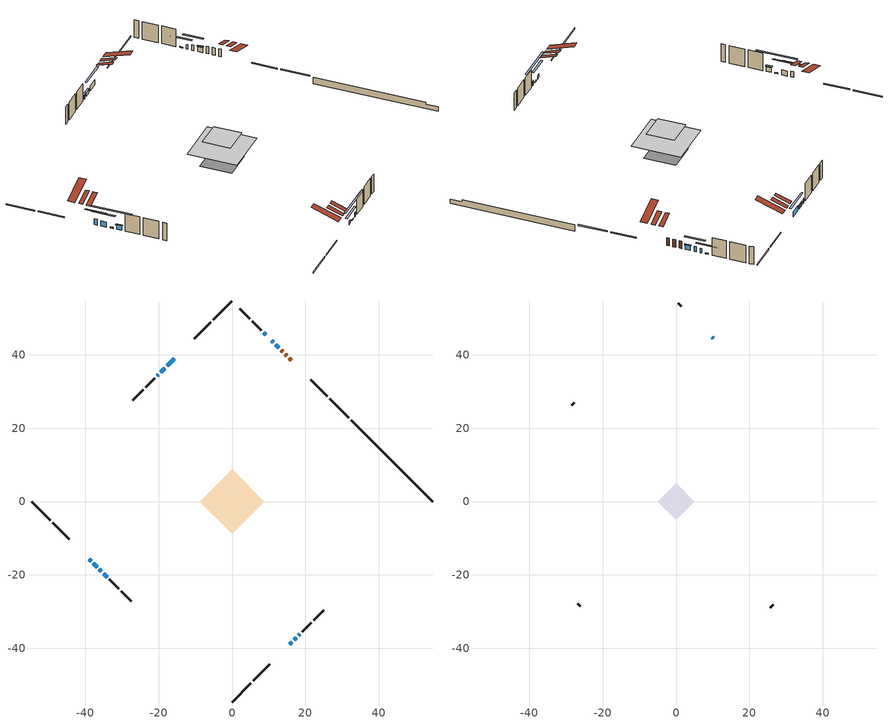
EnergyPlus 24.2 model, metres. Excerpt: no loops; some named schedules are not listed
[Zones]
conditioned space
 floor adiabatic (AdiabaticFloorConstruction): -8.84,0 0,8.84 8.84,0 0,-8.84 z2.98
 floor foundation (Slab1 construction): -5.55,0.08 -0.08,5.55 5.55,-0.08 0.08,-5.55 z-1.23
 wall outside (RimJoist1 construction): 0,-54.68 5.13,-49.56 / -54.68,0 -49.56,-5.13 / 0,54.68 -5.13,49.56 / 31.83,22.86 26.7,27.98 z0.54:0.84
 wall outside (RimJoist2 construction): 5.78,-48.9 10.33,-44.35 / -48.9,-5.78 -44.35,-10.33 / -5.78,48.9 -10.33,44.35 / 26.04,28.64 21.49,33.19 z0.54:0.84
 wall outside (AdiabaticWallConstruction 1): 16.11,38.58 15.65,39.03 / 15,39.69 14.54,40.15 / 13.88,40.8 13.42,41.26 z0.54:2.57
 wall outside (AdiabaticWallConstruction): 12.77,41.91 11.91,42.78 / -34.95,-19.74 -34.08,-20.6 z0.54:1.84; 11.25,43.43 10.82,43.87 / -15.72,38.96 -17.66,37.02 z0.54:1.99; 15.72,-38.97 16.33,-38.35 z0.54:1.46; -38.97,-15.72 -38.44,-16.24 z0.54:2.09; -37.79,-16.9 -36.8,-17.89 z0.54:1.94; 16.98,-37.7 17.53,-37.16 / -36.14,-18.54 -35.6,-19.08 / 9.23,45.45 8.69,46 z0.54:0.85; -18.32,36.37 -19.47,35.22 z0.54:1.38; -20.12,34.56 -20.4,34.28 / 18.18,-36.5 18.46,-36.23 z0.54:1.76
 wall outside (Wall1 construction): 19.11,-35.57 21.64,-33.04 / -33.43,-21.26 -30.9,-23.78 / -21.06,33.63 -23.58,31.1 / 8.03,46.65 5.51,49.18 z0.54:5.42
 wall outside (Wall2 construction): 22.3,-32.38 25.09,-29.6 / -30.24,-24.44 -27.45,-27.23 / -24.24,30.44 -27.03,27.65 / 4.85,49.84 2.06,52.62 z0.54:5.42
 wall foundation (FoundationWall1 construction): 32.48,22.2,-1.23 32.48,22.2,0.54 52.46,2.22,0.54 52.46,2.22,-0.03 54.68,0,-0.03 54.68,0,-1.23
 window (WindowConstruction): 12.77,41.92 11.91,42.78 z0.54:1.84
 window (WindowConstruction 4): 11.25,43.43 10.82,43.87 z0.54:1.99
 window (WindowConstruction 5): -15.72,38.96 -17.66,37.02 z0.54:1.99
 window (WindowConstruction 6): 15.72,-38.96 16.33,-38.35 z0.54:1.45
 window (WindowConstruction 7): -38.96,-15.72 -38.44,-16.24 z0.54:2.09
 window (WindowConstruction 8): -37.79,-16.9 -36.8,-17.89 z0.54:1.94
 window (WindowConstruction 11): 16.99,-37.7 17.53,-37.16 z0.54:0.84
 window (WindowConstruction 12): -36.14,-18.54 -35.6,-19.08 z0.54:0.84
 window (WindowConstruction 1): -18.32,36.37 -19.47,35.22 z0.54:1.38
 window (WindowConstruction 2): -34.95,-19.74 -34.08,-20.6 z0.54:1.84
 window (WindowConstruction 9): -20.12,34.56 -20.4,34.28 z0.54:1.76
 window (WindowConstruction 10): 18.18,-36.5 18.46,-36.23 z0.54:1.76
 window (WindowConstruction 3): 9.23,45.45 8.69,45.99 z0.54:0.84
 door (Door): 16.11,38.58 15.65,39.03 z0.54:2.57
 door (Door 1): 14.99,39.69 14.54,40.15 z0.54:2.57
 door (Door 2): 13.88,40.8 13.43,41.26 z0.54:2.57
 ceiling adiabatic (AdiabaticFloorConstruction): 0,-8.84 8.84,0 0,8.84 -8.84,0 z2.98
 roof outside (Roof2 construction): 13.67,-41.02,5.42 10.86,-38.21,6.74 10.12,-38.95,6.74 12.93,-41.76,5.42; -41.02,-13.67,5.42 -38.21,-10.86,6.74 -38.95,-10.12,6.74 -41.76,-12.93,5.42; -13.67,41.02,5.42 -10.86,38.21,6.74 -10.12,38.95,6.74 -12.93,41.76,5.42; 18.16,36.52,5.42 15.35,33.72,6.74 16.09,32.98,6.74 18.9,35.78,5.42
 roof outside (Roof3 construction): 15.06,-39.62,5.42 12.26,-36.81,6.74 11.52,-37.55,6.74 14.32,-40.36,5.42; -39.62,-15.06,5.42 -36.81,-12.26,6.74 -37.55,-11.52,6.74 -40.36,-14.32,5.42; -15.06,39.62,5.42 -12.26,36.81,6.74 -11.52,37.55,6.74 -14.32,40.36,5.42; 16.76,37.92,5.42 13.96,35.11,6.74 14.7,34.37,6.74 17.5,37.18,5.42
attic - vented
 floor to conditioned space (Floor1 construction Reversed): -4.98,0 0,4.98 4.98,0 0,-4.98 z5.42
 wall outside (AdiabaticWallConstruction): 10.16,44.52 9.88,44.8 z0.54:1.76
 wall outside (Wall3 construction): 25.74,-28.94 26.49,-28.19 / -26.8,-27.89 -26.05,-28.63 / -27.69,27 -28.43,26.25 / 1.4,53.28 0.66,54.03 z0.54:5.42
 window (WindowConstruction 13): 10.16,44.52 9.89,44.8 z0.54:1.76
 roof outside (Roof1 construction): 12.27,-42.41,5.42 7.41,-37.56,7.71 6.13,-38.84,7.71 10.99,-43.69,5.42; -42.41,-12.27,5.42 -37.56,-7.41,7.71 -38.84,-6.13,7.71 -43.69,-10.99,5.42; -12.27,42.41,5.42 -7.41,37.56,7.71 -6.13,38.84,7.71 -10.99,43.69,5.42; 19.56,35.13,5.42 14.7,30.27,7.71 15.98,28.99,7.71 20.84,33.85,5.42
shading: 11.76,42.92 12.91,41.77 13.2,42.06 12.05,43.21 z2.04; 9.19,45.49 12.88,41.81 13.17,42.1 9.48,45.78 z4.29; -19.29,35.4 -14.09,40.59 -14.38,40.88 -19.58,35.69 z4.29; 17.96,-36.73 14.09,-40.59 14.38,-40.88 18.25,-37.02 z3.76; -36.82,-17.87 -40.59,-14.09 -40.88,-14.38 -37.11,-18.16 z4.39; -35.17,-19.51 -39.41,-15.27 -39.7,-15.56 -35.46,-19.8 z4.24; 20.94,-33.74 13.57,-41.11 13.86,-41.4 21.23,-34.03 z5.68; -32.19,-22.5 -39.56,-15.13 -39.85,-15.42 -32.48,-22.79 z5.68; -19.61,35.07 -18.17,36.51 -18.47,36.8 -19.9,35.37 z1.58; -33.94,-20.74 -35.09,-19.6 -35.38,-19.89 -34.23,-21.03 z2.04; 7.06,47.62 10.86,43.83 11.15,44.12 7.35,47.91 z3.15
[Building]
Building 1: Terrain=Suburbs
[Site:Location]
Quebec Intl AP_QC: Latitude {deg}=46.8; Longitude {deg}=-71.38; Time Zone {hr}=-5; Elevation {m}=74; Keep Site Location Information=Yes
[Site:GroundTemperature:Shallow]
0.0108218, -2.24938, -2.43038, -1.3578, 2.94801, 7.23376, 10.9493, 13.303, 13.5029, 11.5886, 7.96783, 3.81355
[Site:WaterMainsTemperature]
Calculation Method=Schedule; Temperature Schedule=mains temperature schedule
[Material] Roughness=Rough; Thermal Absorptance=0.9
Name | Thickness {m} | Conductivity {W/m-K} | Density {kg/m3} | Specific Heat {J/kg-K} | Solar Absorptance | Visible Absorptance
asphalt or fiberglass shingles | 0.00635 | 0.162714 | 1121.4 | 1465.45 | 0.4 | 0.4
ceiling loosefill ins | 0.0846667 | 0.0480833 | 16.02 | 1046.75 | 0.7 | 0.7
ceiling stud and cavity | 0.1397 | 0.294931 | 65.682 | 1177.47 | 0.7 | 0.7
concrete 4.0 in. | 0.1016 | 1.803125 | 2242.8 | 837.4 | 0.7 | 0.7
concrete 8.0 in. | 0.2032 | 1.803125 | 2242.8 | 837.4 | 0.7 | 0.7
door material | 0.04445 | 0.0451087 | 512.64 | 1214.23 | 0.7 | 0.7
door material 1 | 0.04445 | 0.188738 | 512.64 | 1214.23 | 0.7 | 0.7
exterior vertical ins | 0.00229951 | 0.029427 | 32.04 | 1214.23 | 0.7 | 0.7
floor covering | 0.0127 | 0.0433444 | 54.468 | 1339.84 | 0.6 | 0.6
floor rigid ins; wall rigid ins | 0.512978 | 0.029427 | 32.04 | 1214.23 | 0.7 | 0.7
floor stud and cavity | 0.1397 | 1.75129 | 37.0049 | 1207.88 | 0.7 | 0.7
furniture material conditioned space 1 | 0.1524 | 0.115458 | 640.8 | 1214.23 | 0.6 | 0.6
gypsum board | 0.0127 | 0.160291 | 801 | 837.4 | 0.6 | 0.6
gypsum board 1 | 0.0127 | 0.160291 | 801 | 837.4 | 0.7 | 0.7
osb sheathing 0.5 in. | 0.0127 | 0.115458 | 512.64 | 1214.23 | 0.7 | 0.7
osb sheathing 0.75 in. | 0.01905 | 0.115458 | 512.64 | 1214.23 | 0.7 | 0.7
osb sheathing 2.0 in. | 0.0508 | 0.115458 | 512.64 | 1214.23 | 0.7 | 0.7
rim joist stud and cavity | 0.0508 | 0.0454632 | 125.044 | 1163.47 | 0.6 | 0.6
rim joist stud and cavity 1 | 0.0508 | 0.182071 | 50.32683 | 1063.81 | 0.6 | 0.6
roof rigid ins | 0.051816 | 0.029427 | 32.04 | 1214.23 | 0.7 | 0.7
roof stud and cavity | 0.2032 | 0.504407 | 78.34581 | 1123.46 | 0.7 | 0.7
roof stud and cavity 1 | 0.2032 | 0.454718 | 78.34581 | 1123.46 | 0.7 | 0.7
wall stud and cavity | 0.1397 | 0.106352 | 139.0536 | 1170.24 | 0.7 | 0.7
wall stud and cavity 1 | 0.1397 | 0.105503 | 139.0536 | 1170.24 | 0.7 | 0.7
wall stud and cavity 2 | 0.0889 | 6.1454 | 50.32683 | 1063.81 | 0.6 | 0.6
wall stud and cavity 3 | 0.0889 | 0.380278 | 52.3479 | 1209.89 | 0.7 | 0.7
wall stud and cavity 4 | 0.0889 | 0.391764 | 83.0341 | 1211.67 | 0.7 | 0.7
wood siding | 0.0254 | 0.102417 | 544.68 | 1172.36 | 0.4 | 0.4
wood siding 1 | 0.00254 | 0.102417 | 544.68 | 1172.36 | 0.4 | 0.4
wood siding 2; wood siding 3; wood siding 4 | 0.0254 | 0.102417 | 544.68 | 1172.36 | 0.7 | 0.7
[WindowMaterial:SimpleGlazingSystem]
Name | U-Factor {W/m2-K} | Solar Heat Gain Coefficient
WindowMaterial | 2.773703 | 0.53
WindowMaterial 1 | 2.77314 | 0.53
WindowMaterial 2 | 2.72374 | 0.31
WindowMaterial 3 | 2.77541 | 0.54
WindowMaterial 4 | 2.78903 | 0.62
WindowMaterial 5 | 2.77597 | 0.55
WindowMaterial 6 | 2.77314 | 0.64
WindowMaterial 7 | 3.04568 | 0.44
WindowMaterial 8 | 4.56171 | 0.5
WindowMaterial 9 | 3.06442 | 0.51
[Construction]
AdiabaticFloorConstruction: floor stud and cavity, floor rigid ins, osb sheathing 0.75 in., floor covering
AdiabaticWallConstruction: wood siding 3, wall rigid ins, wall stud and cavity 3, gypsum board
AdiabaticWallConstruction 1: wood siding 4, wall rigid ins, wall stud and cavity 3, gypsum board
Door; Door 2: door material
Door 1: door material 1
Floor1 construction Reversed: gypsum board, ceiling stud and cavity, ceiling loosefill ins
FoundationWall1 construction: concrete 8.0 in., gypsum board 1
furniture construction conditioned space 1: furniture material conditioned space 1
PartitionWallConstruction: gypsum board, wall stud and cavity 4, gypsum board
RimJoist1 construction: wood siding 2, osb sheathing 2.0 in., rim joist stud and cavity
RimJoist2 construction: wood siding 2, rim joist stud and cavity 1
Roof1 construction: asphalt or fiberglass shingles
Roof2 construction: asphalt or fiberglass shingles, roof rigid ins, osb sheathing 0.75 in., roof stud and cavity, gypsum board
Roof3 construction: asphalt or fiberglass shingles, roof rigid ins, osb sheathing 0.75 in., roof stud and cavity 1, gypsum board
Slab1 construction: concrete 4.0 in.
Wall1 construction: wood siding, osb sheathing 0.5 in., wall stud and cavity, gypsum board
Wall2 construction: wood siding, osb sheathing 0.5 in., wall stud and cavity 1, gypsum board
Wall3 construction: wood siding 1, wall stud and cavity 2
WindowConstruction; WindowConstruction 2: WindowMaterial
WindowConstruction 1: WindowMaterial 1
WindowConstruction 10: WindowMaterial 8
WindowConstruction 11; WindowConstruction 12: WindowMaterial 9
WindowConstruction 13; WindowConstruction 9: WindowMaterial 7
WindowConstruction 3: WindowMaterial 2
WindowConstruction 4: WindowMaterial 3
WindowConstruction 5; WindowConstruction 8: WindowMaterial 4
WindowConstruction 6: WindowMaterial 5
WindowConstruction 7: WindowMaterial 6
[Zone] Multiplier=1; Part of Total Floor Area=Yes
Name | Volume {m3}
attic - vented | 18.4664
conditioned space | 511.2
[Space]
Name | Zone | Volume {m3}
attic - vented 1 | attic - vented | 18.4664
conditioned space 1 | conditioned space | 511.2
[ZoneInfiltration:EffectiveLeakageArea]
infil attic - vented 1: Zone or Space=attic - vented 1; Schedule=Always On Discrete; Effective Air Leakage Area {cm2}=1835.08; Stack Coefficient=0.000498394; Wind Coefficient=1.50837e-05
[ZoneMixing]
whole house fan mix: Zone or Space=attic - vented; Schedule=Always On Continuous; Design Flow Rate Calculation Method=Flow/Zone; Design Flow Rate {m3/s}=0; Source Zone or Space=conditioned space
[SurfaceProperty:ExposedFoundationPerimeter]
Slab1: Exposed Perimeter Calculation Method=TotalExposedPerimeter; Total Exposed Perimeter {m}=31.395
[InternalMass] Zone or ZoneList=conditioned space; Space or SpaceList=conditioned space 1
Name | Construction | Surface Area {m2}
furniture mass conditioned space 1 | furniture construction conditioned space 1 | 87.1601
partition wall mass | PartitionWallConstruction | 217.9
[Lights]
interior lighting: Zone or ZoneList or Space or SpaceList=conditioned space 1; Schedule=interior lighting schedule; Design Level Calculation Method=LightingLevel; Lighting Level {W}=343.2; Return Air Fraction=0; Fraction Radiant=0.6; Fraction Visible=0.2; Fraction Replaceable=1
[People]
occupants: Zone or ZoneList or Space or SpaceList=conditioned space 1; Number of People Schedule=occupants schedule; Number of People Calculation Method=People; Number of People=3; Fraction Radiant=0.314171; Sensible Heat Fraction=0.56303; Activity Level Schedule=occupants activity schedule; Carbon Dioxide Generation Rate {m3/s-W}=0; Enable ASHRAE 55 Comfort Warnings=No; Mean Radiant Temperature Calculation Type=EnclosureAveraged
[ElectricEquipment] Zone or ZoneList or Space or SpaceList=conditioned space 1; Design Level Calculation Method=EquipmentLevel
Name | Schedule | Design Level {W} | Fraction Latent | Fraction Radiant | Fraction Lost
clothes dryer | clothes dryer schedule | 140.772 | 0.015 | 0.081 | 0.85
clothes washer | clothes washer schedule | 32.1985 | 0.03 | 0.162 | 0.7
cooking range | cooking range schedule | 215.147 | 0.08 | 0.432 | 0.2
dishwasher | dishwasher schedule | 66.8632 | 0.3 | 0.18 | 0.4
fridge | fridge schedule | 72.9452 | 0 | 0.6 | 0
mech vent house fan | mech vent house fan schedule | 0 | 0 | 0 | 1
mech vent house fan cfis | mech vent house fan cfis schedule | 0 | 0 | 0 | 0
mech vent range fan 0 | mech vent range fan 0 schedule | 57 | 0 | 0 | 1
misc plug loads | misc plug loads schedule | 494.7 | 0.045 | 0.513 | 0.1
whole house fan | Always On Discrete | 0 | 0 | 0 | 1
[OtherEquipment] Zone or ZoneList or Space or SpaceList=conditioned space 1; Design Level Calculation Method=EquipmentLevel
Name | Fuel Type | Schedule | Design Level {W} | Fraction Latent | Fraction Radiant | Fraction Lost
clothes dryer 1 | Electricity | clothes dryer schedule | 0 | 0.015 | 0.081 | 0.85
cooking range 1 | Electricity | cooking range schedule | 0 | 0.08 | 0.432 | 0.2
general water use latent | None | general water use schedule | 62.594 | 1 | 0 | 0
general water use sensible | None | general water use schedule | -61.6891 | 0 | 0.6 | 0
mech vent house fan latent load | None | Always On Discrete | 0 | 1 | 0 | 0
mech vent house fan sensible load | None | Always On Discrete | 0 | 0 | 0 | 0
water heater energy adjustment1 | Electricity | Always On Discrete | 0.01 | 0 | 0 | 1
[ZoneInfiltration:DesignFlowRate] Zone or ZoneList or Space or SpaceList=conditioned space 1; Schedule=Always On Discrete; Design Flow Rate Calculation Method=Flow/Zone; Design Flow Rate {m3/s}=0
infil flow; natural vent flow; whole house fan flow
[Foundation:Kiva]
Foundation Kiva 1: Initial Indoor Air Temperature {C}=18; Wall Height Above Grade {m}=0.540014; Wall Depth Below Slab {m}=0.2032; Custom Block Material Name 1=exterior vertical ins; Custom Block Depth 1 {m}=1.77; Custom Block X Position 1 {m}=0.2159; Custom Block Z Position 1 {m}=0
[Foundation:Kiva:Settings]
Soil Conductivity {W/m-K}=0.849921; Soil Density {kg/m3}=1842.3; Soil Specific Heat {J/kg-K}=418.7; Ground Solar Absorptivity=0.9; Ground Thermal Absorptivity=0.9; Ground Surface Roughness {m}=0.03; Far-Field Width {m}=40; Deep-Ground Boundary Condition=ZeroFlux; Deep-Ground Depth {m}=40; Minimum Cell Dimension {m}=0.2; Maximum Cell Growth Coefficient=3; Simulation Timestep=Timestep
[Exterior:Lights]
exterior lighting: Schedule=exterior lighting schedule; Design Level {W}=75.6
[Schedule:Constant]
Name | Hourly Value
Always On Continuous; mech vent house fan schedule; mech vent house fan cfis schedule; Always On Discrete | 1
occupants activity schedule | 117.228
fridge schedule | 0
[Schedule:Week:Daily]
interior lighting schedule Week Rule - Jan1-Jan27: interior lighting schedule day, interior lighting schedule day, interior lighting schedule day, interior lighting schedule day, interior lighting schedule day, interior lighting schedule day, interior lighting schedule day, interior lighting schedule default day, interior lighting schedule default day, interior lighting schedule default day, interior lighting schedule default day, interior lighting schedule default day
interior lighting schedule Week Rule - Jan28-Feb3: interior lighting schedule day, interior lighting schedule day, interior lighting schedule day, interior lighting schedule day, interior lighting schedule day 1, interior lighting schedule day 1, interior lighting schedule day 1, interior lighting schedule default day, interior lighting schedule default day, interior lighting schedule default day, interior lighting schedule default day, interior lighting schedule default day
interior lighting schedule Week Rule - Feb4-Feb24: interior lighting schedule day 1, interior lighting schedule day 1, interior lighting schedule day 1, interior lighting schedule day 1, interior lighting schedule day 1, interior lighting schedule day 1, interior lighting schedule day 1, interior lighting schedule default day, interior lighting schedule default day, interior lighting schedule default day, interior lighting schedule default day, interior lighting schedule default day
interior lighting schedule Week Rule - Feb25-Mar3: interior lighting schedule day 1, interior lighting schedule day 1, interior lighting schedule day 1, interior lighting schedule day 1, interior lighting schedule day 2, interior lighting schedule day 2, interior lighting schedule day 2, interior lighting schedule default day, interior lighting schedule default day, interior lighting schedule default day, interior lighting schedule default day, interior lighting schedule default day
interior lighting schedule Week Rule - Mar4-Mar31: interior lighting schedule day 2, interior lighting schedule day 2, interior lighting schedule day 2, interior lighting schedule day 2, interior lighting schedule day 2, interior lighting schedule day 2, interior lighting schedule day 2, interior lighting schedule default day, interior lighting schedule default day, interior lighting schedule default day, interior lighting schedule default day, interior lighting schedule default day
interior lighting schedule Week Rule - Apr1-Apr28: interior lighting schedule day 3, interior lighting schedule day 3, interior lighting schedule day 3, interior lighting schedule day 3, interior lighting schedule day 3, interior lighting schedule day 3, interior lighting schedule day 3, interior lighting schedule default day, interior lighting schedule default day, interior lighting schedule default day, interior lighting schedule default day, interior lighting schedule default day
interior lighting schedule Week Rule - Apr29-May5: interior lighting schedule day 3, interior lighting schedule day 3, interior lighting schedule day 4, interior lighting schedule day 4, interior lighting schedule day 4, interior lighting schedule day 4, interior lighting schedule day 4, interior lighting schedule default day, interior lighting schedule default day, interior lighting schedule default day, interior lighting schedule default day, interior lighting schedule default day
interior lighting schedule Week Rule - May6-May26: interior lighting schedule day 4, interior lighting schedule day 4, interior lighting schedule day 4, interior lighting schedule day 4, interior lighting schedule day 4, interior lighting schedule day 4, interior lighting schedule day 4, interior lighting schedule default day, interior lighting schedule default day, interior lighting schedule default day, interior lighting schedule default day, interior lighting schedule default day
interior lighting schedule Week Rule - May27-Jun2: interior lighting schedule day 4, interior lighting schedule day 4, interior lighting schedule day 4, interior lighting schedule day 4, interior lighting schedule day 4, interior lighting schedule day 5, interior lighting schedule day 5, interior lighting schedule default day, interior lighting schedule default day, interior lighting schedule default day, interior lighting schedule default day, interior lighting schedule default day
interior lighting schedule Week Rule - Jun3-Jun30: interior lighting schedule day 5, interior lighting schedule day 5, interior lighting schedule day 5, interior lighting schedule day 5, interior lighting schedule day 5, interior lighting schedule day 5, interior lighting schedule day 5, interior lighting schedule default day, interior lighting schedule default day, interior lighting schedule default day, interior lighting schedule default day, interior lighting schedule default day
interior lighting schedule Week Rule - Jul1-Jul28: interior lighting schedule day 6, interior lighting schedule day 6, interior lighting schedule day 6, interior lighting schedule day 6, interior lighting schedule day 6, interior lighting schedule day 6, interior lighting schedule day 6, interior lighting schedule default day, interior lighting schedule default day, interior lighting schedule default day, interior lighting schedule default day, interior lighting schedule default day
interior lighting schedule Week Rule - Jul29-Aug4: interior lighting schedule day 6, interior lighting schedule day 6, interior lighting schedule day 6, interior lighting schedule day 7, interior lighting schedule day 7, interior lighting schedule day 7, interior lighting schedule day 7, interior lighting schedule default day, interior lighting schedule default day, interior lighting schedule default day, interior lighting schedule default day, interior lighting schedule default day
interior lighting schedule Week Rule - Aug5-Aug25: interior lighting schedule day 7, interior lighting schedule day 7, interior lighting schedule day 7, interior lighting schedule day 7, interior lighting schedule day 7, interior lighting schedule day 7, interior lighting schedule day 7, interior lighting schedule default day, interior lighting schedule default day, interior lighting schedule default day, interior lighting schedule default day, interior lighting schedule default day
interior lighting schedule Week Rule - Aug26-Sep1: interior lighting schedule day 7, interior lighting schedule day 7, interior lighting schedule day 7, interior lighting schedule day 7, interior lighting schedule day 7, interior lighting schedule day 7, interior lighting schedule day 8, interior lighting schedule default day, interior lighting schedule default day, interior lighting schedule default day, interior lighting schedule default day, interior lighting schedule default day
interior lighting schedule Week Rule - Sep2-Sep29: interior lighting schedule day 8, interior lighting schedule day 8, interior lighting schedule day 8, interior lighting schedule day 8, interior lighting schedule day 8, interior lighting schedule day 8, interior lighting schedule day 8, interior lighting schedule default day, interior lighting schedule default day, interior lighting schedule default day, interior lighting schedule default day, interior lighting schedule default day
interior lighting schedule Week Rule - Sep30-Oct6: interior lighting schedule day 8, interior lighting schedule day 9, interior lighting schedule day 9, interior lighting schedule day 9, interior lighting schedule day 9, interior lighting schedule day 9, interior lighting schedule day 9, interior lighting schedule default day, interior lighting schedule default day, interior lighting schedule default day, interior lighting schedule default day, interior lighting schedule default day
interior lighting schedule Week Rule - Oct7-Oct27: interior lighting schedule day 9, interior lighting schedule day 9, interior lighting schedule day 9, interior lighting schedule day 9, interior lighting schedule day 9, interior lighting schedule day 9, interior lighting schedule day 9, interior lighting schedule default day, interior lighting schedule default day, interior lighting schedule default day, interior lighting schedule default day, interior lighting schedule default day
interior lighting schedule Week Rule - Oct28-Nov3: interior lighting schedule day 9, interior lighting schedule day 9, interior lighting schedule day 9, interior lighting schedule day 9, interior lighting schedule day 10, interior lighting schedule day 10, interior lighting schedule day 10, interior lighting schedule default day, interior lighting schedule default day, interior lighting schedule default day, interior lighting schedule default day, interior lighting schedule default day
interior lighting schedule Week Rule - Nov4-Nov24: interior lighting schedule day 10, interior lighting schedule day 10, interior lighting schedule day 10, interior lighting schedule day 10, interior lighting schedule day 10, interior lighting schedule day 10, interior lighting schedule day 10, interior lighting schedule default day, interior lighting schedule default day, interior lighting schedule default day, interior lighting schedule default day, interior lighting schedule default day
interior lighting schedule Week Rule - Nov25-Dec1: interior lighting schedule day 10, interior lighting schedule day 10, interior lighting schedule day 10, interior lighting schedule day 10, interior lighting schedule day 10, interior lighting schedule day 10, interior lighting schedule day 11, interior lighting schedule default day, interior lighting schedule default day, interior lighting schedule default day, interior lighting schedule default day, interior lighting schedule default day
interior lighting schedule Week Rule - Dec2-Dec31: interior lighting schedule day 11, interior lighting schedule day 11, interior lighting schedule day 11, interior lighting schedule day 11, interior lighting schedule day 11, interior lighting schedule day 11, interior lighting schedule day 11, interior lighting schedule default day, interior lighting schedule default day, interior lighting schedule default day, interior lighting schedule default day, interior lighting schedule default day
occupants schedule Week Rule - Jan1-Dec31: occupants schedule day, occupants schedule day, occupants schedule day, occupants schedule day, occupants schedule day, occupants schedule day, occupants schedule day, occupants schedule default day, occupants schedule default day, occupants schedule default day, occupants schedule default day, occupants schedule default day
clothes dryer schedule Week Rule - Jan1-Dec31: clothes dryer schedule day, clothes dryer schedule day, clothes dryer schedule day, clothes dryer schedule day, clothes dryer schedule day, clothes dryer schedule day, clothes dryer schedule day, clothes dryer schedule default day, clothes dryer schedule default day, clothes dryer schedule default day, clothes dryer schedule default day, clothes dryer schedule default day
clothes washer schedule Week Rule - Jan1-Dec31: clothes washer schedule day, clothes washer schedule day, clothes washer schedule day, clothes washer schedule day, clothes washer schedule day, clothes washer schedule day, clothes washer schedule day, clothes washer schedule default day, clothes washer schedule default day, clothes washer schedule default day, clothes washer schedule default day, clothes washer schedule default day
cooking range schedule Week Rule - Jan1-Dec31: cooking range schedule day, cooking range schedule day, cooking range schedule day, cooking range schedule day, cooking range schedule day, cooking range schedule day, cooking range schedule day, cooking range schedule default day, cooking range schedule default day, cooking range schedule default day, cooking range schedule default day, cooking range schedule default day
dishwasher schedule Week Rule - Jan1-Dec31: dishwasher schedule day, dishwasher schedule day, dishwasher schedule day, dishwasher schedule day, dishwasher schedule day, dishwasher schedule day, dishwasher schedule day, dishwasher schedule default day, dishwasher schedule default day, dishwasher schedule default day, dishwasher schedule default day, dishwasher schedule default day
mech vent range fan 0 schedule Week Rule - Jan1-Dec31: mech vent range fan 0 schedule day, mech vent range fan 0 schedule day, mech vent range fan 0 schedule day, mech vent range fan 0 schedule day, mech vent range fan 0 schedule day, mech vent range fan 0 schedule day, mech vent range fan 0 schedule day, mech vent range fan 0 schedule default day, mech vent range fan 0 schedule default day, mech vent range fan 0 schedule default day, mech vent range fan 0 schedule default day, mech vent range fan 0 schedule default day
misc plug loads schedule Week Rule - Jan1-Dec31: misc plug loads schedule day, misc plug loads schedule day, misc plug loads schedule day, misc plug loads schedule day, misc plug loads schedule day, misc plug loads schedule day, misc plug loads schedule day, misc plug loads schedule default day, misc plug loads schedule default day, misc plug loads schedule default day, misc plug loads schedule default day, misc plug loads schedule default day
general water use schedule Week Rule - Jan1-Dec31: general water use schedule day, general water use schedule day, general water use schedule day, general water use schedule day, general water use schedule day, general water use schedule day, general water use schedule day, general water use schedule default day, general water use schedule default day, general water use schedule default day, general water use schedule default day, general water use schedule default day
exterior lighting schedule Week Rule - Jan1-Jan27: exterior lighting schedule day, exterior lighting schedule day, exterior lighting schedule day, exterior lighting schedule day, exterior lighting schedule day, exterior lighting schedule day, exterior lighting schedule day, exterior lighting schedule default day, exterior lighting schedule default day, exterior lighting schedule default day, exterior lighting schedule default day, exterior lighting schedule default day
exterior lighting schedule Week Rule - Jan28-Feb3: exterior lighting schedule day, exterior lighting schedule day, exterior lighting schedule day, exterior lighting schedule day, exterior lighting schedule day 1, exterior lighting schedule day 1, exterior lighting schedule day 1, exterior lighting schedule default day, exterior lighting schedule default day, exterior lighting schedule default day, exterior lighting schedule default day, exterior lighting schedule default day
exterior lighting schedule Week Rule - Feb4-Feb24: exterior lighting schedule day 1, exterior lighting schedule day 1, exterior lighting schedule day 1, exterior lighting schedule day 1, exterior lighting schedule day 1, exterior lighting schedule day 1, exterior lighting schedule day 1, exterior lighting schedule default day, exterior lighting schedule default day, exterior lighting schedule default day, exterior lighting schedule default day, exterior lighting schedule default day
exterior lighting schedule Week Rule - Feb25-Mar3: exterior lighting schedule day 1, exterior lighting schedule day 1, exterior lighting schedule day 1, exterior lighting schedule day 1, exterior lighting schedule day 2, exterior lighting schedule day 2, exterior lighting schedule day 2, exterior lighting schedule default day, exterior lighting schedule default day, exterior lighting schedule default day, exterior lighting schedule default day, exterior lighting schedule default day
exterior lighting schedule Week Rule - Mar4-Mar31: exterior lighting schedule day 2, exterior lighting schedule day 2, exterior lighting schedule day 2, exterior lighting schedule day 2, exterior lighting schedule day 2, exterior lighting schedule day 2, exterior lighting schedule day 2, exterior lighting schedule default day, exterior lighting schedule default day, exterior lighting schedule default day, exterior lighting schedule default day, exterior lighting schedule default day
exterior lighting schedule Week Rule - Apr1-Apr28: exterior lighting schedule day 3, exterior lighting schedule day 3, exterior lighting schedule day 3, exterior lighting schedule day 3, exterior lighting schedule day 3, exterior lighting schedule day 3, exterior lighting schedule day 3, exterior lighting schedule default day, exterior lighting schedule default day, exterior lighting schedule default day, exterior lighting schedule default day, exterior lighting schedule default day
exterior lighting schedule Week Rule - Apr29-May5: exterior lighting schedule day 3, exterior lighting schedule day 3, exterior lighting schedule day 4, exterior lighting schedule day 4, exterior lighting schedule day 4, exterior lighting schedule day 4, exterior lighting schedule day 4, exterior lighting schedule default day, exterior lighting schedule default day, exterior lighting schedule default day, exterior lighting schedule default day, exterior lighting schedule default day
exterior lighting schedule Week Rule - May6-May26: exterior lighting schedule day 4, exterior lighting schedule day 4, exterior lighting schedule day 4, exterior lighting schedule day 4, exterior lighting schedule day 4, exterior lighting schedule day 4, exterior lighting schedule day 4, exterior lighting schedule default day, exterior lighting schedule default day, exterior lighting schedule default day, exterior lighting schedule default day, exterior lighting schedule default day
exterior lighting schedule Week Rule - May27-Jun2: exterior lighting schedule day 4, exterior lighting schedule day 4, exterior lighting schedule day 4, exterior lighting schedule day 4, exterior lighting schedule day 4, exterior lighting schedule day 5, exterior lighting schedule day 5, exterior lighting schedule default day, exterior lighting schedule default day, exterior lighting schedule default day, exterior lighting schedule default day, exterior lighting schedule default day
exterior lighting schedule Week Rule - Jun3-Jun30: exterior lighting schedule day 5, exterior lighting schedule day 5, exterior lighting schedule day 5, exterior lighting schedule day 5, exterior lighting schedule day 5, exterior lighting schedule day 5, exterior lighting schedule day 5, exterior lighting schedule default day, exterior lighting schedule default day, exterior lighting schedule default day, exterior lighting schedule default day, exterior lighting schedule default day
exterior lighting schedule Week Rule - Jul1-Jul28: exterior lighting schedule day 6, exterior lighting schedule day 6, exterior lighting schedule day 6, exterior lighting schedule day 6, exterior lighting schedule day 6, exterior lighting schedule day 6, exterior lighting schedule day 6, exterior lighting schedule default day, exterior lighting schedule default day, exterior lighting schedule default day, exterior lighting schedule default day, exterior lighting schedule default day
exterior lighting schedule Week Rule - Jul29-Aug4: exterior lighting schedule day 6, exterior lighting schedule day 6, exterior lighting schedule day 6, exterior lighting schedule day 7, exterior lighting schedule day 7, exterior lighting schedule day 7, exterior lighting schedule day 7, exterior lighting schedule default day, exterior lighting schedule default day, exterior lighting schedule default day, exterior lighting schedule default day, exterior lighting schedule default day
[Schedule:Year]
interior lighting schedule: interior lighting schedule Week Rule - Jan1-Jan27, 1, 1, 1, 27, interior lighting schedule Week Rule - Jan28-Feb3, 1, 28, 2, 3, interior lighting schedule Week Rule - Feb4-Feb24, 2, 4, 2, 24, interior lighting schedule Week Rule - Feb25-Mar3, 2, 25, 3, 3, interior lighting schedule Week Rule - Mar4-Mar31, 3, 4, 3, 31, interior lighting schedule Week Rule - Apr1-Apr28, 4, 1, 4, 28, interior lighting schedule Week Rule - Apr29-May5, 4, 29, 5, 5, interior lighting schedule Week Rule - May6-May26, 5, 6, 5, 26, interior lighting schedule Week Rule - May27-Jun2, 5, 27, 6, 2, interior lighting schedule Week Rule - Jun3-Jun30, 6, 3, 6, 30, interior lighting schedule Week Rule - Jul1-Jul28, 7, 1, 7, 28, interior lighting schedule Week Rule - Jul29-Aug4, 7, 29, 8, 4, interior lighting schedule Week Rule - Aug5-Aug25, 8, 5, 8, 25, interior lighting schedule Week Rule - Aug26-Sep1, 8, 26, 9, 1, interior lighting schedule Week Rule - Sep2-Sep29, 9, 2, 9, 29, interior lighting schedule Week Rule - Sep30-Oct6, 9, 30, 10, 6, interior lighting schedule Week Rule - Oct7-Oct27, 10, 7, 10, 27, interior lighting schedule Week Rule - Oct28-Nov3, 10, 28, 11, 3, interior lighting schedule Week Rule - Nov4-Nov24, 11, 4, 11, 24, interior lighting schedule Week Rule - Nov25-Dec1, 11, 25, 12, 1, interior lighting schedule Week Rule - Dec2-Dec31, 12, 2, 12, 31
occupants schedule: occupants schedule Week Rule - Jan1-Dec31, 1, 1, 12, 31
clothes dryer schedule: clothes dryer schedule Week Rule - Jan1-Dec31, 1, 1, 12, 31
clothes washer schedule: clothes washer schedule Week Rule - Jan1-Dec31, 1, 1, 12, 31
cooking range schedule: cooking range schedule Week Rule - Jan1-Dec31, 1, 1, 12, 31
dishwasher schedule: dishwasher schedule Week Rule - Jan1-Dec31, 1, 1, 12, 31
mech vent range fan 0 schedule: mech vent range fan 0 schedule Week Rule - Jan1-Dec31, 1, 1, 12, 31
misc plug loads schedule: misc plug loads schedule Week Rule - Jan1-Dec31, 1, 1, 12, 31
general water use schedule: general water use schedule Week Rule - Jan1-Dec31, 1, 1, 12, 31
exterior lighting schedule: exterior lighting schedule Week Rule - Jan1-Jan27, 1, 1, 1, 27, exterior lighting schedule Week Rule - Jan28-Feb3, 1, 28, 2, 3, exterior lighting schedule Week Rule - Feb4-Feb24, 2, 4, 2, 24, exterior lighting schedule Week Rule - Feb25-Mar3, 2, 25, 3, 3, exterior lighting schedule Week Rule - Mar4-Mar31, 3, 4, 3, 31, exterior lighting schedule Week Rule - Apr1-Apr28, 4, 1, 4, 28, exterior lighting schedule Week Rule - Apr29-May5, 4, 29, 5, 5, exterior lighting schedule Week Rule - May6-May26, 5, 6, 5, 26, exterior lighting schedule Week Rule - May27-Jun2, 5, 27, 6, 2, exterior lighting schedule Week Rule - Jun3-Jun30, 6, 3, 6, 30, exterior lighting schedule Week Rule - Jul1-Jul28, 7, 1, 7, 28, exterior lighting schedule Week Rule - Jul29-Aug4, 7, 29, 8, 4, exterior lighting schedule Week Rule - Aug5-Aug25, 8, 5, 8, 25, exterior lighting schedule Week Rule - Aug26-Sep1, 8, 26, 9, 1, exterior lighting schedule Week Rule - Sep2-Sep29, 9, 2, 9, 29, exterior lighting schedule Week Rule - Sep30-Oct6, 9, 30, 10, 6, exterior lighting schedule Week Rule - Oct7-Oct27, 10, 7, 10, 27, exterior lighting schedule Week Rule - Oct28-Nov3, 10, 28, 11, 3, exterior lighting schedule Week Rule - Nov4-Nov24, 11, 4, 11, 24, exterior lighting schedule Week Rule - Nov25-Dec1, 11, 25, 12, 1, exterior lighting schedule Week Rule - Dec2-Dec31, 12, 2, 12, 31
[Schedule:Compact]
mains temperature schedule: Through: 01/01, For: AllDays, Until: 24:00, 5.175, Through: 01/02, For: AllDays, Until: 24:00, 5.10167, Through: 01/03, For: AllDays, Until: 24:00, 5.02889, Through: 01/04, For: AllDays, Until: 24:00, 4.95778, Through: 01/05, For: AllDays, Until: 24:00, 4.88778, Through: 01/06, For: AllDays, Until: 24:00, 4.81833, Through: 01/07, For: AllDays, Until: 24:00, 4.75056, Through: 01/08, For: AllDays, Until: 24:00, 4.68389, Through: 01/09, For: AllDays, Until: 24:00, 4.61833, Through: 01/10, For: AllDays, Until: 24:00, 4.55389, Through: 01/11, For: AllDays, Until: 24:00, 4.49056, Through: 01/12, For: AllDays, Until: 24:00, 4.42889, Through: 01/13, For: AllDays, Until: 24:00, 4.36778, Through: 01/14, For: AllDays, Until: 24:00, 4.30889, Through: 01/15, For: AllDays, Until: 24:00, 4.25056, Through: 01/16, For: AllDays, Until: 24:00, 4.19389, Through: 01/17, For: AllDays, Until: 24:00, 4.13833, Through: 01/18, For: AllDays, Until: 24:00, 4.08444, Through: 01/19, For: AllDays, Until: 24:00, 4.03167, Through: 01/20, For: AllDays, Until: 24:00, 3.98056, Through: 01/21, For: AllDays, Until: 24:00, 3.93056, Through: 01/22, For: AllDays, Until: 24:00, 3.88222, Through: 01/23, For: AllDays, Until: 24:00, 3.835, Through: 01/24, For: AllDays, Until: 24:00, 3.78944, Through: 01/25, For: AllDays, Until: 24:00, 3.74556, Through: 01/26, For: AllDays, Until: 24:00, 3.70278, Through: 01/27, For: AllDays, Until: 24:00, 3.66167, Through: 01/28, For: AllDays, Until: 24:00, 3.62167, Through: 01/29, For: AllDays, Until: 24:00, 3.58389, Through: 01/30, For: AllDays, Until: 24:00, 3.54722, Through: 01/31, For: AllDays, Until: 24:00, 3.51167, Through: 02/01, For: AllDays, Until: 24:00, 3.47833, Through: 02/02, For: AllDays, Until: 24:00, 3.44611, Through: 02/03, For: AllDays, Until: 24:00, 3.41556, Through: 02/04, For: AllDays, Until: 24:00, 3.38667, Through: 02/05, For: AllDays, Until: 24:00, 3.35944, Through: 02/06, For: AllDays, Until: 24:00, 3.33389, Through: 02/07, For: AllDays, Until: 24:00, 3.30944, Through: 02/08, For: AllDays, Until: 24:00, 3.28667, Through: 02/09, For: AllDays, Until: 24:00, 3.26611, Through: 02/10, For: AllDays, Until: 24:00, 3.24667, Through: 02/11, For: AllDays, Until: 24:00, 3.22889, Through: 02/12, For: AllDays, Until: 24:00, 3.21278, Through: 02/13, For: AllDays, Until: 24:00, 3.19833, Through: 02/14, For: AllDays, Until: 24:00, 3.18556, Through: 02/15, For: AllDays, Until: 24:00, 3.17389, Through: 02/16, For: AllDays, Until: 24:00, 3.16444, Through: 02/17, For: AllDays, Until: 24:00, 3.15667, Through: 02/18, For: AllDays, Until: 24:00, 3.15056, Through: 02/19, For: AllDays, Until: 24:00, 3.14556, Through: 02/20, For: AllDays, Until: 24:00, 3.14278, Through: 02/21, For: AllDays, Until: 24:00, 3.14111, Through: 02/22, For: AllDays, Until: 24:00, 3.14167, Through: 02/23, For: AllDays, Until: 24:00, 3.14333, Through: 02/24, For: AllDays, Until: 24:00, 3.14722, Through: 02/25, For: AllDays, Until: 24:00, 3.15222, Through: 02/26, For: AllDays, Until: 24:00, 3.15944, Through: 02/27, For: AllDays, Until: 24:00, 3.16778, Through: 02/28, For: AllDays, Until: 24:00, 3.17778, Through: 03/01, For: AllDays, Until: 24:00, 3.18944, Through: 03/02, For: AllDays, Until: 24:00, 3.20333, Through: 03/03, For: AllDays, Until: 24:00, 3.21833, Through: 03/04, For: AllDays, Until: 24:00, 3.235, Through: 03/05, For: AllDays, Until: 24:00, 3.25333, Through: 03/06, For: AllDays, Until: 24:00, 3.27333, Through: 03/07, For: AllDays, Until: 24:00, 3.29444, Through: 03/08, For: AllDays, Until: 24:00, 3.31778, Through: 03/09, For: AllDays, Until: 24:00, 3.34222, Through: 03/10, For: AllDays, Until: 24:00, 3.36889, Through: 03/11, For: AllDays, Until: 24:00, 3.39667, Through: 03/12, For: AllDays, Until: 24:00, 3.42611, Through: 03/13, For: AllDays, Until: 24:00, 3.45722, Through: 03/14, For: AllDays, Until: 24:00, 3.49, Through: 03/15, For: AllDays, Until: 24:00, 3.52389, Through: 03/16, For: AllDays, Until: 24:00, 3.55944, Through: 03/17, For: AllDays, Until: 24:00, 3.59667, Through: 03/18, For: AllDays, Until: 24:00, 3.63556, Through: 03/19, For: AllDays, Until: 24:00, 3.67556, Through: 03/20, For: AllDays, Until: 24:00, 3.71722, Through: 03/21, For: AllDays, Until: 24:00, 3.76056, Through: 03/22, For: AllDays, Until: 24:00, 3.80556, Through: 03/23, For: AllDays, Until: 24:00, 3.85111, Through: 03/24, For: AllDays, Until: 24:00, 3.89889, Through: 03/25, For: AllDays, Until: 24:00, 3.94778, Through: 03/26, For: AllDays, Until: 24:00, 3.99833, Through: 03/27, For: AllDays, Until: 24:00, 4.05, Through: 03/28, For: AllDays, Until: 24:00, 4.10333, Through: 03/29, For: AllDays, Until: 24:00, 4.15778, Through: 03/30, For: AllDays, Until: 24:00, 4.21333, Through: 03/31, For: AllDays, Until: 24:00, 4.27056, Through: 04/01, For: AllDays, Until: 24:00, 4.32944, Through: 04/02, For: AllDays, Until: 24:00, 4.38889, Through: 04/03, For: AllDays, Until: 24:00, 4.45, Through: 04/04, For: AllDays, Until: 24:00, 4.51222, Through: 04/05, For: AllDays, Until: 24:00, 4.57611, Through: 04/06, For: AllDays, Until: 24:00, 4.64056, Through: 04/07, For: AllDays, Until: 24:00, 4.70667, Through: 04/08, For: AllDays, Until: 24:00, 4.77389, Through: 04/09, For: AllDays, Until: 24:00, 4.84222, Through: 04/10, For: AllDays, Until: 24:00, 4.91167, Through: 04/11, For: AllDays, Until: 24:00, 4.98278, Through: 04/12, For: AllDays, Until: 24:00, 5.05444, Through: 04/13, For: AllDays, Until: 24:00, 5.12722, Through: 04/14, For: AllDays, Until: 24:00, 5.20111, Through: 04/15, For: AllDays, Until: 24:00, 5.27611, Through: 04/16, For: AllDays, Until: 24:00, 5.35167, Through: 04/17, For: AllDays, Until: 24:00, 5.42889, Through: 04/18, For: AllDays, Until: 24:00, 5.50667, Through: 04/19, For: AllDays, Until: 24:00, 5.58556, Through: 04/20, For: AllDays, Until: 24:00, 5.665, Through: 04/21, For: AllDays, Until: 24:00, 5.74611, Through: 04/22, For: AllDays, Until: 24:00, 5.82722, Through: 04/23, For: AllDays, Until: 24:00, 5.91, Through: 04/24, For: AllDays, Until: 24:00, 5.99278, Through: 04/25, For: AllDays, Until: 24:00, 6.07722, Through: 04/26, For: AllDays, Until: 24:00, 6.16167, Through: 04/27, For: AllDays, Until: 24:00, 6.24722, Through: 04/28, For: AllDays, Until: 24:00, 6.33389, Through: 04/29, For: AllDays, Until: 24:00, 6.42056, Through: 04/30, For: AllDays, Until: 24:00, 6.50833, Through: 05/01, For: AllDays, Until: 24:00, 6.59667, Through: 05/02, For: AllDays, Until: 24:00, 6.68556, Through: 05/03, For: AllDays, Until: 24:00, 6.775, Through: 05/04, For: AllDays, Until: 24:00, 6.86556, Through: 05/05, For: AllDays, Until: 24:00, 6.95611, Through: 05/06, For: AllDays, Until: 24:00, 7.04722, Through: 05/07, For: AllDays, Until: 24:00, 7.13889, Through: 05/08, For: AllDays, Until: 24:00, 7.23111, Through: 05/09, For: AllDays, Until: 24:00, 7.32333, Through: 05/10, For: AllDays, Until: 24:00, 7.41667, Through: 05/11, For: AllDays, Until: 24:00, 7.51, Through: 05/12, For: AllDays, Until: 24:00, 7.60389, Through: 05/13, For: AllDays, Until: 24:00, 7.69778, Through: 05/14, For: AllDays, Until: 24:00, 7.79222, Through: 05/15, For: AllDays, Until: 24:00, 7.88667, Through: 05/16, For: AllDays, Until: 24:00, 7.98167, Through: 05/17, For: AllDays, Until: 24:00, 8.07667, Through: 05/18, For: AllDays, Until: 24:00, 8.17167, Through: 05/19, For: AllDays, Until: 24:00, 8.26722, Through: 05/20, For: AllDays, Until: 24:00, 8.36278, Through: 05/21, For: AllDays, Until: 24:00, 8.45833, Through: 05/22, For: AllDays, Until: 24:00, 8.55444, Through: 05/23, For: AllDays, Until: 24:00, 8.65, Through: 05/24, For: AllDays, Until: 24:00, 8.74611, Through: 05/25, For: AllDays, Until: 24:00, 8.84167, Through: 05/26, For: AllDays, Until: 24:00, 8.93722, Through: 05/27, For: AllDays, Until: 24:00, 9.03333, Through: 05/28, For: AllDays, Until: 24:00, 9.12889, Through: 05/29, For: AllDays, Until: 24:00, 9.22389, Through: 05/30, For: AllDays, Until: 24:00, 9.31944, Through: 05/31, For: AllDays, Until: 24:00, 9.41444, Through: 06/01, For: AllDays, Until: 24:00, 9.50944, Through: 06/02, For: AllDays, Until: 24:00, 9.60389, Through: 06/03, For: AllDays, Until: 24:00, 9.69833, Through: 06/04, For: AllDays, Until: 24:00, 9.79278, Through: 06/05, For: AllDays, Until: 24:00, 9.88667, Through: 06/06, For: AllDays, Until: 24:00, 9.98, Through: 06/07, For: AllDays, Until: 24:00, 10.0728, Through: 06/08, For: AllDays, Until: 24:00, 10.1656, Through: 06/09, For: AllDays, Until: 24:00, 10.2578, Through: 06/10, For: AllDays, Until: 24:00, 10.3494, Through: 06/11, For: AllDays, Until: 24:00, 10.4411, Through: 06/12, For: AllDays, Until: 24:00, 10.5317, Through: 06/13, For: AllDays, Until: 24:00, 10.6222, Through: 06/14, For: AllDays, Until: 24:00, 10.7117, Through: 06/15, For: AllDays, Until: 24:00, 10.8006, Through: 06/16, For: AllDays, Until: 24:00, 10.8889, Through: 06/17, For: AllDays, Until: 24:00, 10.9772, Through: 06/18, For: AllDays, Until: 24:00, 11.0639, Through: 06/19, For: AllDays, Until: 24:00, 11.1506, Through: 06/20, For: AllDays, Until: 24:00, 11.2361, Through: 06/21, For: AllDays, Until: 24:00, 11.3211, Through: 06/22, For: AllDays, Until: 24:00, 11.4056, Through: 06/23, For: AllDays, Until: 24:00, 11.4889, Through: 06/24, For: AllDays, Until: 24:00, 11.5711, Through: 06/25, For: AllDays, Until: 24:00, 11.6533, Through: 06/26, For: AllDays, Until: 24:00, 11.7339, Through: 06/27, For: AllDays, Until: 24:00, 11.8139, Through: 06/28, For: AllDays, Until: 24:00, 11.8928, Through: 06/29, For: AllDays, Until: 24:00, 11.9711, Through: 06/30, For: AllDays, Until: 24:00, 12.0483, Through: 07/01, For: AllDays, Until: 24:00, 12.1244, Through: 07/02, For: AllDays, Until: 24:00, 12.1994, Through: 07/03, For: AllDays, Until: 24:00, 12.2733, Through: 07/04, For: AllDays, Until: 24:00, 12.3467, Through: 07/05, For: AllDays, Until: 24:00, 12.4183, Through: 07/06, For: AllDays, Until: 24:00, 12.4894, Through: 07/07, For: AllDays, Until: 24:00, 12.5589, Through: 07/08, For: AllDays, Until: 24:00, 12.6278, Through: 07/09, For: AllDays, Until: 24:00, 12.695, Through: 07/10, For: AllDays, Until: 24:00, 12.7617, Through: 07/11, For: AllDays, Until: 24:00, 12.8267, Through: 07/12, For: AllDays, Until: 24:00, 12.8906, Through: 07/13, For: AllDays, Until: 24:00, 12.9528, Through: 07/14, For: AllDays, Until: 24:00, 13.0144, Through: 07/15, For: AllDays, Until: 24:00, 13.0744, Through: 07/16, For: AllDays, Until: 24:00, 13.1333, Through: 07/17, For: AllDays, Until: 24:00, 13.1906, Through: 07/18, For: AllDays, Until: 24:00, 13.2467, Through: 07/19, For: AllDays, Until: 24:00, 13.3017, Through: 07/20, For: AllDays, Until: 24:00, 13.355, Through: 07/21, For: AllDays, Until: 24:00, 13.4072, Through: 07/22, For: AllDays, Until: 24:00, 13.4578, Through: 07/23, For: AllDays, Until: 24:00, 13.5067, Through: 07/24, For: AllDays, Until: 24:00, 13.5544, Through: 07/25, For: AllDays, Until: 24:00, 13.6011, Through: 07/26, For: AllDays, Until: 24:00, 13.6461, Through: 07/27, For: AllDays, Until: 24:00, 13.6894, Through: 07/28, For: AllDays, Until: 24:00, 13.7317, Through: 07/29, For: AllDays, Until: 24:00, 13.7722, Through: 07/30, For: AllDays, Until: 24:00, 13.8111, Through: 07/31, For: AllDays, Until: 24:00, 13.8489, Through: 08/01, For: AllDays, Until: 24:00, 13.8844, Through: 08/02, For: AllDays, Until: 24:00, 13.9189, Through: 08/03, For: AllDays, Until: 24:00, 13.9522, Through: 08/04, For: AllDays, Until: 24:00, 13.9833, Through: 08/05, For: AllDays, Until: 24:00, 14.0133, Through: 08/06, For: AllDays, Until: 24:00, 14.0411, Through: 08/07, For: AllDays, Until: 24:00, 14.0678, Through: 08/08, For: AllDays, Until: 24:00, 14.0933, Through: 08/09, For: AllDays, Until: 24:00, 14.1167, Through: 08/10, For: AllDays, Until: 24:00, 14.1383, Through: 08/11, For: AllDays, Until: 24:00, 14.1589, Through: 08/12, For: AllDays, Until: 24:00, 14.1772, Through: 08/13, For: AllDays, Until: 24:00, 14.1944, Through: 08/14, For: AllDays, Until: 24:00, 14.21, Through: 08/15, For: AllDays, Until: 24:00, 14.2233, Through: 08/16, For: AllDays, Until: 24:00, 14.2356, Through: 08/17, For: AllDays, Until: 24:00, 14.2461, Through: 08/18, For: AllDays, Until: 24:00, 14.255, Through: 08/19, For: AllDays, Until: 24:00, 14.2622, Through: 08/20, For: AllDays, Until: 24:00, 14.2678, Through: 08/21, For: AllDays, Until: 24:00, 14.2717, Through: 08/22, For: AllDays, Until: 24:00, 14.2739, Through: 08/23, For: AllDays, Until: 24:00, 14.2744, Through: 08/24, For: AllDays, Until: 24:00, 14.2733, Through: 08/25, For: AllDays, Until: 24:00, 14.2711, Through: 08/26, For: AllDays, Until: 24:00, 14.2667, Through: 08/27, For: AllDays, Until: 24:00, 14.2606, Through: 08/28, For: AllDays, Until: 24:00, 14.2528, Through: 08/29, For: AllDays, Until: 24:00, 14.2439, Through: 08/30, For: AllDays, Until: 24:00, 14.2328, Through: 08/31, For: AllDays, Until: 24:00, 14.2206, Through: 09/01, For: AllDays, Until: 24:00, 14.2061, Through: 09/02, For: AllDays, Until: 24:00, 14.1906, Through: 09/03, For: AllDays, Until: 24:00, 14.1728, Through: 09/04, For: AllDays, Until: 24:00, 14.1539, Through: 09/05, For: AllDays, Until: 24:00, 14.1333, Through: 09/06, For: AllDays, Until: 24:00, 14.1111, Through: 09/07, For: AllDays, Until: 24:00, 14.0872, Through: 09/08, For: AllDays, Until: 24:00, 14.0617, Through: 09/09, For: AllDays, Until: 24:00, 14.035, Through: 09/10, For: AllDays, Until: 24:00, 14.0061, Through: 09/11, For: AllDays, Until: 24:00, 13.9761, Through: 09/12, For: AllDays, Until: 24:00, 13.9444, Through: 09/13, For: AllDays, Until: 24:00, 13.9111, Through: 09/14, For: AllDays, Until: 24:00, 13.8761, Through: 09/15, For: AllDays, Until: 24:00, 13.84, Through: 09/16, For: AllDays, Until: 24:00, 13.8022, Through: 09/17, For: AllDays, Until: 24:00, 13.7628, Through: 09/18, For: AllDays, Until: 24:00, 13.7217, Through: 09/19, For: AllDays, Until: 24:00, 13.6794, Through: 09/20, For: AllDays, Until: 24:00, 13.6356, Through: 09/21, For: AllDays, Until: 24:00, 13.59, Through: 09/22, For: AllDays, Until: 24:00, 13.5433, Through: 09/23, For: AllDays, Until: 24:00, 13.4956, Through: 09/24, For: AllDays, Until: 24:00, 13.4456, Through: 09/25, For: AllDays, Until: 24:00, 13.395, Through: 09/26, For: AllDays, Until: 24:00, 13.3422, Through: 09/27, For: AllDays, Until: 24:00, 13.2883, Through: 09/28, For: AllDays, Until: 24:00, 13.2333, Through: 09/29, For: AllDays, Until: 24:00, 13.1772, Through: 09/30, For: AllDays, Until: 24:00, 13.1194, Through: 10/01, For: AllDays, Until: 24:00, 13.06, Through: 10/02, For: AllDays, Until: 24:00, 13, Through: 10/03, For: AllDays, Until: 24:00, 12.9383, Through: 10/04, For: AllDays, Until: 24:00, 12.8756, Through: 10/05, For: AllDays, Until: 24:00, 12.8111, Through: 10/06, For: AllDays, Until: 24:00, 12.7456, Through: 10/07, For: AllDays, Until: 24:00, 12.6794, Through: 10/08, For: AllDays, Until: 24:00, 12.6117, Through: 10/09, For: AllDays, Until: 24:00, 12.5428, Through: 10/10, For: AllDays, Until: 24:00, 12.4728, Through: 10/11, For: AllDays, Until: 24:00, 12.4017, Through: 10/12, For: AllDays, Until: 24:00, 12.3294, Through: 10/13, For: AllDays, Until: 24:00, 12.2561, Through: 10/14, For: AllDays, Until: 24:00, 12.1817, Through: 10/15, For: AllDays, Until: 24:00, 12.1061, Through: 10/16, For: AllDays, Until: 24:00, 12.03, Through: 10/17, For: AllDays, Until: 24:00, 11.9528, Through: 10/18, For: AllDays, Until: 24:00, 11.8744, Through: 10/19, For: AllDays, Until: 24:00, 11.795, Through: 10/20, For: AllDays, Until: 24:00, 11.715, Through: 10/21, For: AllDays, Until: 24:00, 11.6339, Through: 10/22, For: AllDays, Until: 24:00, 11.5517, Through: 10/23, For: AllDays, Until: 24:00, 11.4689, Through: 10/24, For: AllDays, Until: 24:00, 11.3856, Through: 10/25, For: AllDays, Until: 24:00, 11.3011, Through: 10/26, For: AllDays, Until: 24:00, 11.2161, Through: 10/27, For: AllDays, Until: 24:00, 11.13, Through: 10/28, For: AllDays, Until: 24:00, 11.0433, Through: 10/29, For: AllDays, Until: 24:00, 10.9561, Through: 10/30, For: AllDays, Until: 24:00, 10.8683, Through: 10/31, For: AllDays, Until: 24:00, 10.7794, Through: 11/01, For: AllDays, Until: 24:00, 10.6906, Through: 11/02, For: AllDays, Until: 24:00, 10.6006, Through: 11/03, For: AllDays, Until: 24:00, 10.51, Through: 11/04, For: AllDays, Until: 24:00, 10.4194, Through: 11/05, For: AllDays, Until: 24:00, 10.3278, Through: 11/06, For: AllDays, Until: 24:00, 10.2361, Through: 11/07, For: AllDays, Until: 24:00, 10.1439, Through: 11/08, For: AllDays, Until: 24:00, 10.0511, Through: 11/09, For: AllDays, Until: 24:00, 9.95778, Through: 11/10, For: AllDays, Until: 24:00, 9.86444, Through: 11/11, For: AllDays, Until: 24:00, 9.77056, Through: 11/12, For: AllDays, Until: 24:00, 9.67611, Through: 11/13, For: AllDays, Until: 24:00, 9.58167, Through: 11/14, For: AllDays, Until: 24:00, 9.48722, Through: 11/15, For: AllDays, Until: 24:00, 9.39222, Through: 11/16, For: AllDays, Until: 24:00, 9.29667, Through: 11/17, For: AllDays, Until: 24:00, 9.20167, Through: 11/18, For: AllDays, Until: 24:00, 9.10611, Through: 11/19, For: AllDays, Until: 24:00, 9.01056, Through: 11/20, For: AllDays, Until: 24:00, 8.915, Through: 11/21, For: AllDays, Until: 24:00, 8.81889, Through: 11/22, For: AllDays, Until: 24:00, 8.72333, Through: 11/23, For: AllDays, Until: 24:00, 8.62722, Through: 11/24, For: AllDays, Until: 24:00, 8.53167, Through: 11/25, For: AllDays, Until: 24:00, 8.43611, Through: 11/26, For: AllDays, Until: 24:00, 8.34, Through: 11/27, For: AllDays, Until: 24:00, 8.245, Through: 11/28, For: AllDays, Until: 24:00, 8.14944, Through: 11/29, For: AllDays, Until: 24:00, 8.05389, Through: 11/30, For: AllDays, Until: 24:00, 7.95889, Through: 12/01, For: AllDays, Until: 24:00, 7.86444, Through: 12/02, For: AllDays, Until: 24:00, 7.76944, Through: 12/03, For: AllDays, Until: 24:00, 7.67556, Through: 12/04, For: AllDays, Until: 24:00, 7.58167, Through: 12/05, For: AllDays, Until: 24:00, 7.48778, Through: 12/06, For: AllDays, Until: 24:00, 7.39444, Through: 12/07, For: AllDays, Until: 24:00, 7.30167, Through: 12/08, For: AllDays, Until: 24:00, 7.20889, Through: 12/09, For: AllDays, Until: 24:00, 7.11722, Through: 12/10, For: AllDays, Until: 24:00, 7.02556, Through: 12/11, For: AllDays, Until: 24:00, 6.93444, Through: 12/12, For: AllDays, Until: 24:00, 6.84389, Through: 12/13, For: AllDays, Until: 24:00, 6.75389, Through: 12/14, For: AllDays, Until: 24:00, 6.66444, Through: 12/15, For: AllDays, Until: 24:00, 6.57556, Through: 12/16, For: AllDays, Until: 24:00, 6.48778, Through: 12/17, For: AllDays, Until: 24:00, 6.4, Through: 12/18, For: AllDays, Until: 24:00, 6.31333, Through: 12/19, For: AllDays, Until: 24:00, 6.22722, Through: 12/20, For: AllDays, Until: 24:00, 6.14167, Through: 12/21, For: AllDays, Until: 24:00, 6.05722, Through: 12/22, For: AllDays, Until: 24:00, 5.97333, Through: 12/23, For: AllDays, Until: 24:00, 5.89, Through: 12/24, For: AllDays, Until: 24:00, 5.80778, Through: 12/25, For: AllDays, Until: 24:00, 5.72667, Through: 12/26, For: AllDays, Until: 24:00, 5.64611, Through: 12/27, For: AllDays, Until: 24:00, 5.56667, Through: 12/28, For: AllDays, Until: 24:00, 5.48833, Through: 12/29, For: AllDays, Until: 24:00, 5.41056, Through: 12/30, For: AllDays, Until: 24:00, 5.33389, Through: 12/31, For: AllDays, Until: 24:00, 5.25778
